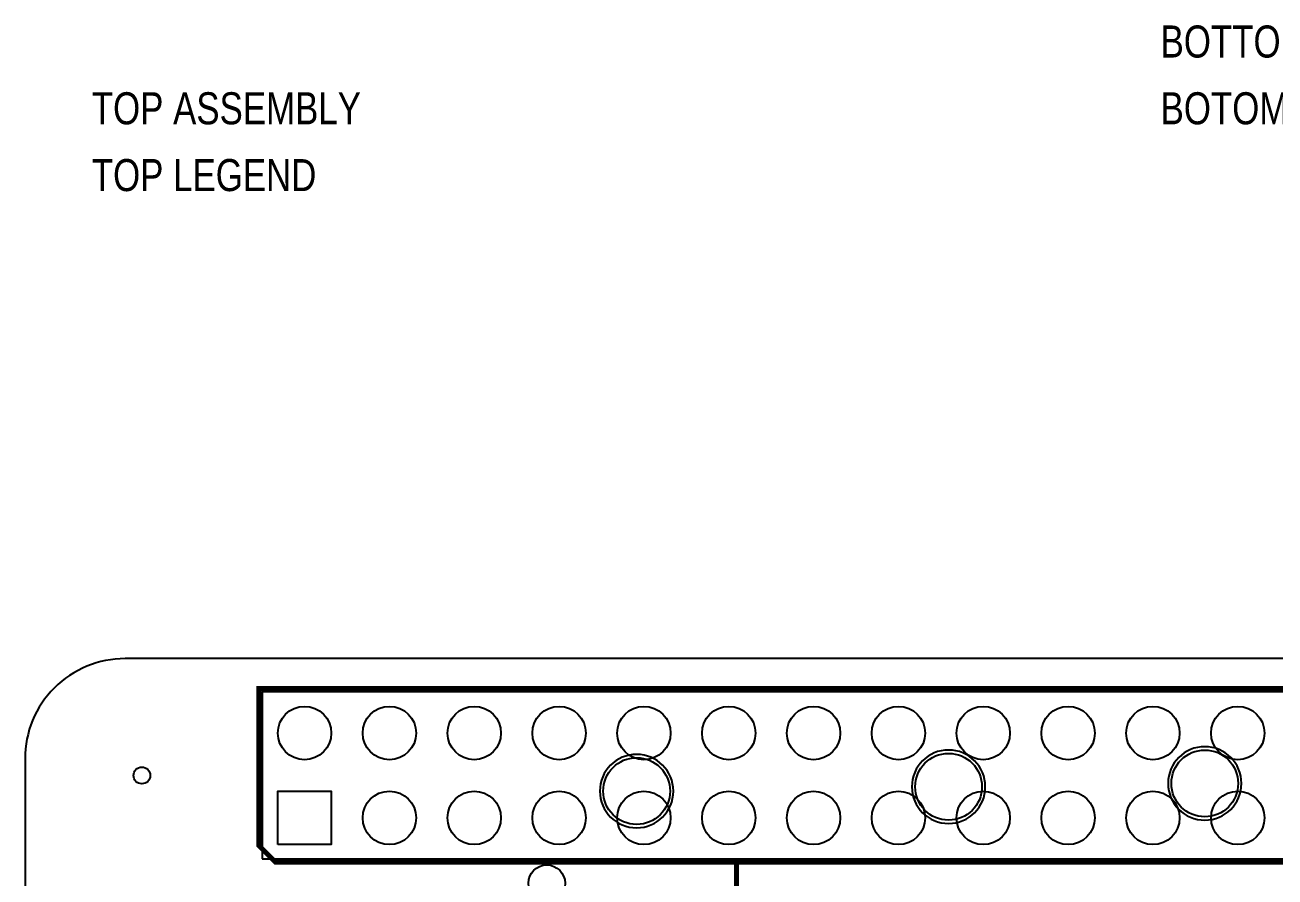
# Model space of a CAD drawing. Extents: x -2.3 to 87, y -2.5 to 75.
# Drawn here: x 0 to 37.42, y 49.46 to 74.97 of the extents above; entities that cross this region are included whole.
import ezdxf

# ---------------------------------------------------------------- set-up
doc = ezdxf.new("R2010")
doc.units = 0
for name, color, linetype in [('BOARD_OUTLINE', 85, 'CONTINUOUS'), ('PARTS_BOTTOM', 12, 'CONTINUOUS'), ('PARTS_TOP', 30, 'CONTINUOUS'), ('PINS_BOTTOM', 5, 'CONTINUOUS'), ('PINS_TOP', 1, 'CONTINUOUS'), ('SILK_BOTTOM', 85, 'CONTINUOUS'), ('SILK_TOP', 2, 'CONTINUOUS')]:
    doc.layers.add(name, color=color, linetype=linetype)

msp = doc.modelspace()

# ---------------------------------------------------------------- linework, layer by layer
at = {"layer": 'BOARD_OUTLINE'}
msp.add_lwpolyline([(3, 0), (82, 0, 0.414214), (85, 3), (85, 53, 0.414214), (82, 56), (3, 56, 0.414214), (0, 53), (0, 3, 0.414214)], format="xyb", close=True, dxfattribs=at)
at = {"layer": 'PARTS_BOTTOM'}
for points in [[(28.752, 52.162, 1), (26.552, 52.162, 1), (28.752, 52.162)], [(36.422, 52.262, 1), (34.222, 52.262, 1), (36.422, 52.262)], [(19.412, 52.032, 1), (17.212, 52.032, 1), (19.412, 52.032)]]:
    msp.add_lwpolyline(points, format="xyb", dxfattribs=at)
at = {"layer": 'PARTS_TOP'}
msp.add_lwpolyline([(7.1, 50), (57.9, 50), (57.9, 55), (7.1, 55), (7.1, 50)], dxfattribs=at)
at = {"layer": 'PINS_BOTTOM'}
msp.add_lwpolyline([(7.57, 50.43), (7.57, 52.03), (9.17, 52.03), (9.17, 50.43)], close=True, dxfattribs=at)
for centre, radius in [((8.37, 53.77), 0.8), ((10.91, 53.77), 0.8), ((13.45, 53.77), 0.8), ((15.99, 53.77), 0.8), ((18.53, 53.77), 0.8), ((21.07, 53.77), 0.8), ((23.61, 53.77), 0.8), ((26.15, 53.77), 0.8), ((28.69, 53.77), 0.8), ((31.23, 53.77), 0.8), ((33.77, 53.77), 0.8), ((36.31, 53.77), 0.8), ((27.652, 52.162), 1), ((35.322, 52.262), 1), ((18.312, 52.032), 1), ((3.5, 52.5), 0.25), ((10.91, 51.23), 0.8), ((13.45, 51.23), 0.8), ((15.99, 51.23), 0.8), ((18.53, 51.23), 0.8), ((21.07, 51.23), 0.8), ((23.61, 51.23), 0.8), ((26.15, 51.23), 0.8), ((28.69, 51.23), 0.8), ((31.23, 51.23), 0.8), ((33.77, 51.23), 0.8), ((36.31, 51.23), 0.8), ((15.62, 49.27), 0.55)]:
    msp.add_circle(centre, radius, dxfattribs=at)
at = {"layer": 'PINS_TOP'}
msp.add_lwpolyline([(7.57, 50.43), (7.57, 52.03), (9.17, 52.03), (9.17, 50.43)], close=True, dxfattribs=at)
for centre, radius in [((8.37, 53.77), 0.8), ((10.91, 53.77), 0.8), ((13.45, 53.77), 0.8), ((15.99, 53.77), 0.8), ((18.53, 53.77), 0.8), ((21.07, 53.77), 0.8), ((23.61, 53.77), 0.8), ((26.15, 53.77), 0.8), ((28.69, 53.77), 0.8), ((31.23, 53.77), 0.8), ((33.77, 53.77), 0.8), ((36.31, 53.77), 0.8), ((3.5, 52.5), 0.25), ((10.91, 51.23), 0.8), ((13.45, 51.23), 0.8), ((15.99, 51.23), 0.8), ((18.53, 51.23), 0.8), ((21.07, 51.23), 0.8), ((23.61, 51.23), 0.8), ((26.15, 51.23), 0.8), ((28.69, 51.23), 0.8), ((31.23, 51.23), 0.8), ((33.77, 51.23), 0.8), ((36.31, 51.23), 0.8), ((15.62, 49.27), 0.55)]:
    msp.add_circle(centre, radius, dxfattribs=at)
at = {"layer": 'SILK_TOP', "const_width": 0.15}
for points in [[(7, 55.1), (7, 50.4), (7.5, 49.9), (58, 49.9), (58, 55.1), (7, 55.1)], [(21.306, 46.958), (21.306, 49.858)]]:
    msp.add_lwpolyline(points, dxfattribs=at)

# ---------------------------------------------------------------- texts
at = {"layer": 'PARTS_BOTTOM', "width": 0.8125}
msp.add_text('BOTTOM ASSEMBLY', height=0.96, dxfattribs=at).set_placement((34, 74))
at = {"layer": 'PARTS_TOP', "width": 0.8125}
msp.add_text('TOP ASSEMBLY', height=0.96, dxfattribs=at).set_placement((2, 72))
at = {"layer": 'SILK_BOTTOM', "width": 0.8125}
msp.add_text('BOTOM LEGEND', height=0.96, dxfattribs=at).set_placement((34, 72))
at = {"layer": 'SILK_TOP', "width": 0.8125}
msp.add_text('TOP LEGEND', height=0.96, dxfattribs=at).set_placement((2, 70))

doc.saveas('drawing.dxf')
